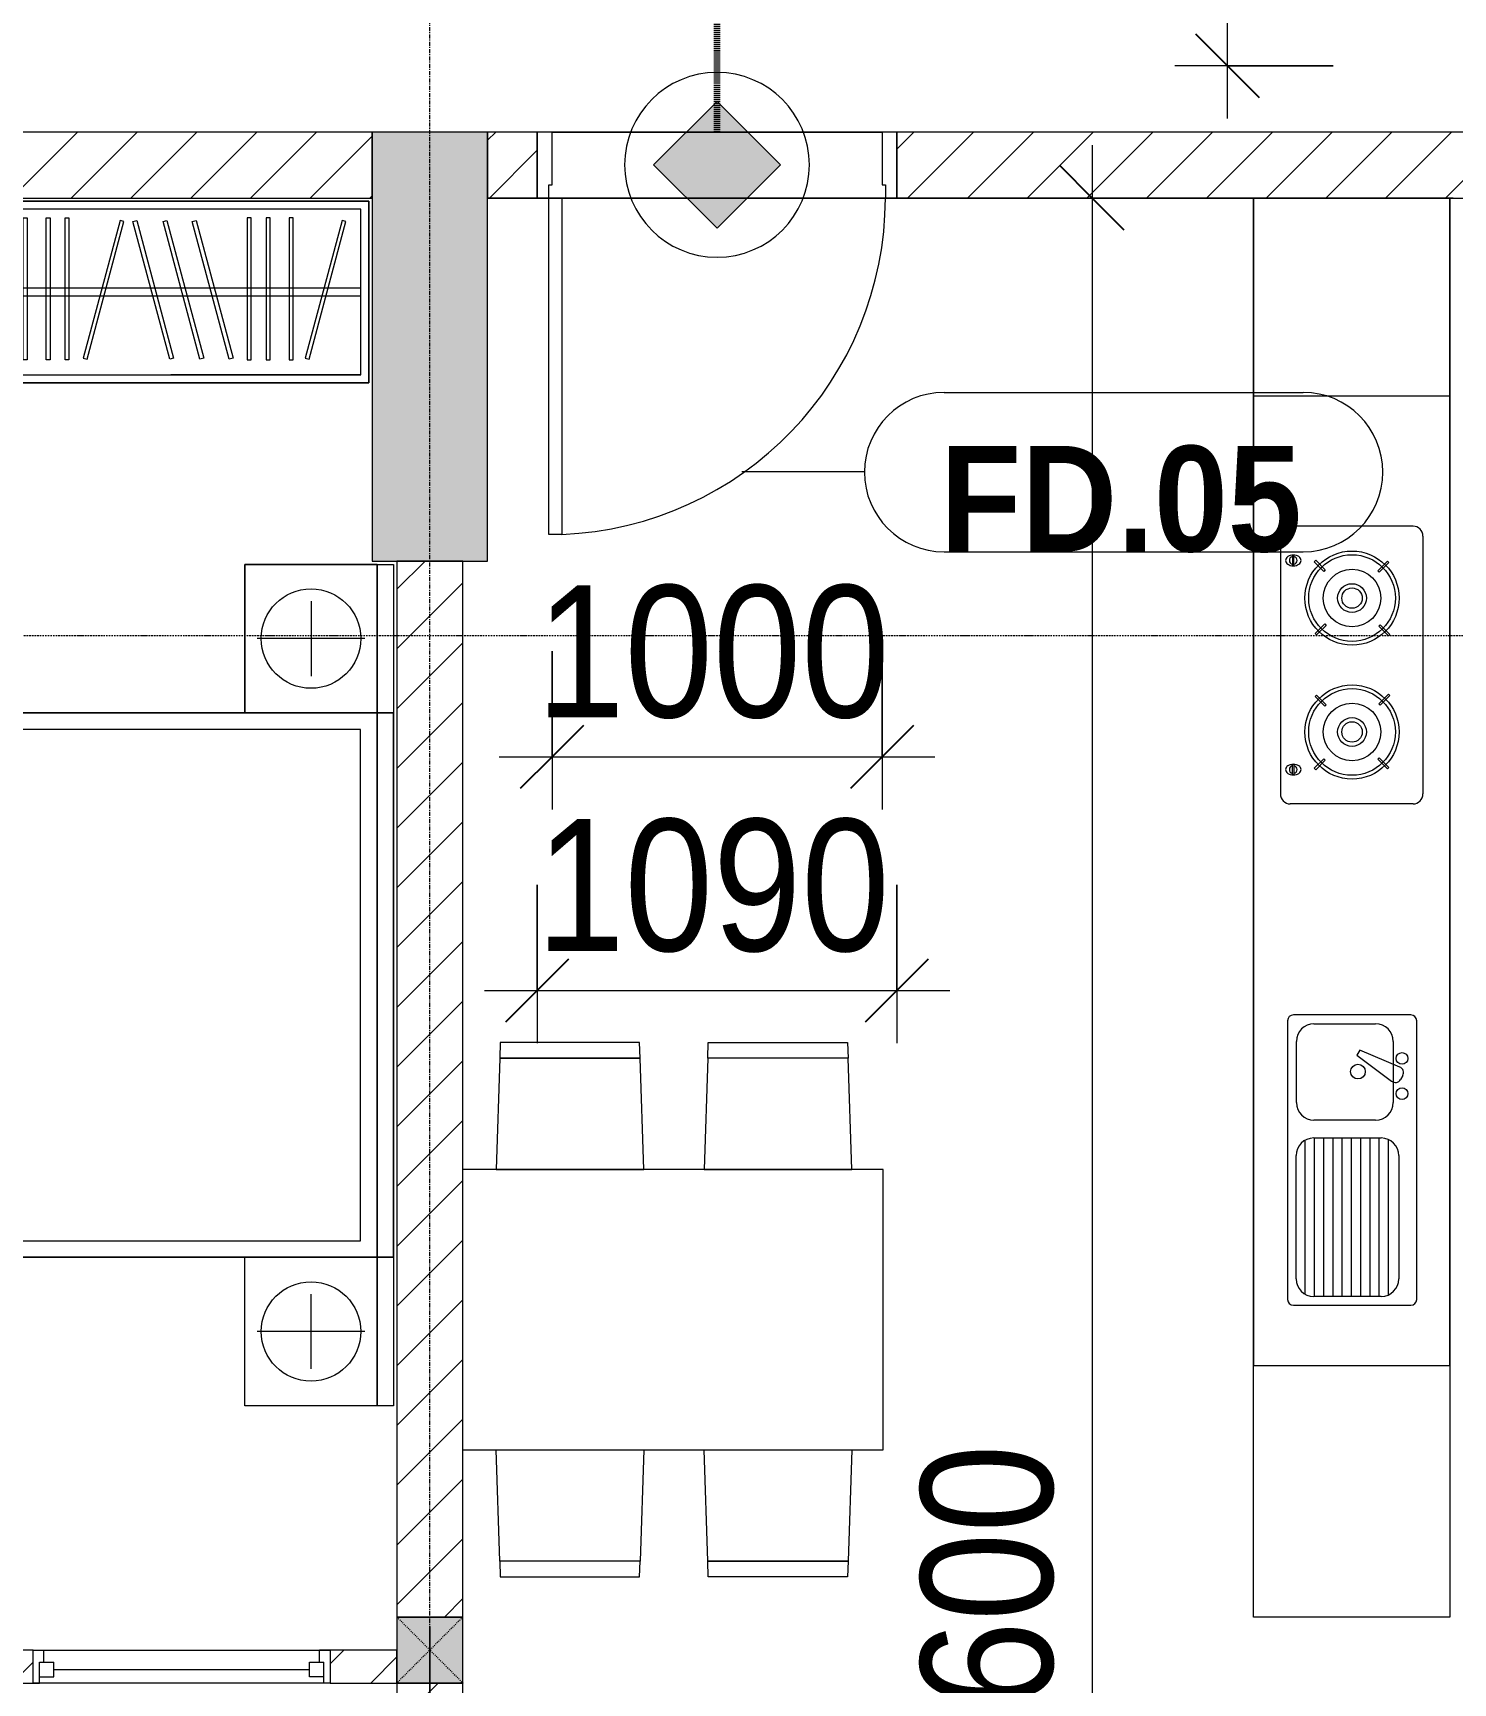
# Model space of a CAD drawing. Header units: millimetres. Extents: x 962 to 239635, y -15958 to 82755.
# Drawn here: x 160501 to 164803, y 28837 to 33837 of the extents above; entities that cross this region are included whole.
import ezdxf

# ---------------------------------------------------------------- set-up
doc = ezdxf.new("R2010")
doc.units = ezdxf.units.MM
for name, pattern in [('1 NÉT CALL OUT', [6, 3, -3]), ('Dash', [6, 3, -3]), ('Dash Dot 3_16_', [7.9375, 4.7625, -1.5875, 0, -1.5875]), ('Grid Line', [22.225, 12.7, -3.175, 3.175, -3.175])]:
    doc.linetypes.add(name, pattern=pattern)
for name, color, linetype, lineweight in [('0-1', 7, 'Continuous', 5), ('A-ANNO-DIMS', 211, 'Continuous', 9), ('A-ANNO-DIMS-160', 211, 'Continuous', 9), ('A-ANNO-NOTE', 131, 'Continuous', 9), ('A-DETL-3', 90, '1 NÉT CALL OUT', 100), ('A-DETL-GENF-2', 1, 'Continuous', 9), ('A-DOOR-4', 1, 'Continuous', 9), ('A-DOOR-FRAM-1', 1, 'Continuous', 9), ('A-DOOR-IDEN', 31, 'Continuous', 9), ('A-FLOR-2', 9, 'Continuous', 9), ('A-GLAZ-1', 254, 'Continuous', 9), ('A-GLAZ-2', 9, 'Continuous', 9), ('A-WALL', 113, 'Continuous', 9), ('A-WALL-1', 253, 'Continuous', 18), ('A-WALL-2', 9, 'Continuous', 9), ('A-WALL-3', 113, 'Continuous', 18), ('A-WALL-PATT-1', 10, 'Continuous', 9), ('A-WALL-PATT-2', 111, 'Continuous', 9), ('G-ANNO-SYMB-1', 111, 'Dash Dot 3_16_', 18), ('I-FURN', 30, 'Continuous', 9), ('I-FURN-1', 254, 'Continuous', 9), ('S-COLS', 52, 'Continuous', 9), ('S-COLS-1', 52, 'Continuous', 5), ('S-COLS-2', 7, 'Continuous', 18), ('S-COLS-5', 52, 'Dash', 9), ('S-COLS-6', 52, 'Continuous', 18), ('S-COLS-HDLN', 52, 'Dash', 9), ('S-GRID-1', 1, 'Grid Line', 9)]:
    doc.layers.add(name, color=color, linetype=linetype, lineweight=lineweight)
doc.styles.add('Arial_B_6', font='arialbd_0.ttf', dxfattribs={"width": 0.9, "height": 320})
doc.styles.add('UTM Avo', font='UTM Avo.ttf', dxfattribs={"width": 0.9, "height": 400})
doc.dimstyles.new('1_Dim_chi_tiet_2_5', dxfattribs={"dimscale": 304.8, "dimtxt": 399.720379, "dimasz": 0.629921, "dimexe": 0.524934, "dimexo": 0.0625, "dimgap": 0.052493, "dimtad": 1, "dimdec": 0, "dimrnd": 5, "dimzin": 0, "dimdsep": 46, "dimtxsty": 'UTM Avo', "dimblk1": 'OBLIQUE', "dimblk2": 'OBLIQUE', "dimsah": 1, "dimcen": 0.09, "dimdle": 0.524934, "dimazin": 0, "dimtfac": 1, "dimtdec": 4, "dimtix": 1, "dimtmove": 0, "dimatfit": 3, "dimfxl": 1.049869, "dimfxlon": 1, "dimtvp": 1, "dimtolj": 1, "dimtzin": 0, "dimarcsym": 2})
doc.dimstyles.new('1_Dim_chi_tiet_2_5_1', dxfattribs={"dimscale": 304.8, "dimtxt": 399.720379, "dimasz": 0.629921, "dimexe": 0.524934, "dimexo": 0.0625, "dimgap": 0.052493, "dimtad": 1, "dimdec": 0, "dimrnd": 5, "dimzin": 0, "dimdsep": 46, "dimtxsty": 'UTM Avo', "dimblk1": 'OBLIQUE', "dimblk2": 'OBLIQUE', "dimsah": 1, "dimcen": 0.09, "dimdle": 0.524934, "dimazin": 0, "dimtfac": 1, "dimtdec": 4, "dimtix": 1, "dimtmove": 0, "dimatfit": 3, "dimfxl": 1.049869, "dimfxlon": 1, "dimtvp": 1, "dimtolj": 1, "dimtzin": 0, "dimarcsym": 2})
pattern_1 = [(45, (61750.9, 0), (-90.50967, 90.50967), [])]

# ---------------------------------------------------------------- blocks, each defined once
blk = doc.blocks.new('NCV_TKTC_KET CAU_rvt-1-TKCS_MB TẦNG 2')
at = {"layer": 'S-COLS-1'}
blk.add_hatch(color=256, dxfattribs=at).paths.add_polyline_path([(100127.6, 32236.9), (100127.6, 33536.9), (99777.6, 33536.9), (99777.6, 32236.9)])
at = {"layer": 'S-COLS-2'}
for p, q in [((100127.6, 33536.9), (99777.6, 33536.9)), ((99777.6, 33536.9), (99777.6, 32236.9)), ((100127.6, 32236.9), (100127.6, 33536.9)), ((99777.6, 32236.9), (100127.6, 32236.9))]:
    blk.add_line(p, q, dxfattribs=at)
blk = doc.blocks.new('HE BEP A - HE BEP A-901195-TKCS_MB TẦNG 2')
at = {"layer": 'I-FURN'}
for p, q in [((3.5, -11), (765.9, -11)), ((3.5, -605.3), (3.5, -11)), ((765.9, -11), (765.9, -605.3)), ((765.9, -11), (765.9, -605.3)), ((4303.5, -11), (765.9, -11)), ((3703.5, -605.3), (3703.5, -11)), ((3279.1, -92.2), (2497.5, -92.2)), ((948.4, -131.7), (948.4, -487.8)), ((1810.5, -114.2), (965.9, -114.2)), ((1028.4, -139.9), (1401.8, -139.9)), ((1562.5, -140.8), (1747.9, -140.8)), ((1828, -487.8), (1828, -131.7)), ((2467.5, -494.2), (2467.5, -122.2)), ((2555.1, -129.3), (2587.6, -129.3)), ((2555.1, -133.3), (2555.1, -129.3)), ((2587.6, -133.3), (2555.1, -133.3)), ((2587.6, -129.3), (2587.6, -133.3)), ((3189, -129.3), (3189, -133.3)), ((3221.5, -129.3), (3189, -129.3)), ((3189, -133.3), (3221.5, -133.3)), ((3221.5, -133.3), (3221.5, -129.3)), ((3309.1, -494.2), (3309.1, -122.2)), ((975, -397.7), (975, -193.3)), ((975, -195.9), (1455.1, -195.9)), ((981.5, -167.9), (1448.7, -167.9)), ((1455.1, -193.3), (1455.1, -397.7)), ((1509.1, -380.9), (1509.1, -194.2)), ((1801.3, -194.2), (1801.3, -380.9)), ((2575.3, -194.9), (2570.9, -199.3)), ((2570.9, -199.3), (2600, -228.4)), ((2604.4, -224), (2575.3, -194.9)), ((2792.8, -197.7), (2763.7, -226.8)), ((2797.2, -202), (2792.8, -197.7)), ((2979.4, -202), (2983.8, -197.7)), ((2983.8, -197.7), (3012.9, -226.8)), ((3172.2, -224), (3201.4, -194.9)), ((3205.8, -199.3), (3176.6, -228.4)), ((3201.4, -194.9), (3205.8, -199.3)), ((975, -223.9), (1455.1, -223.9)), ((2600, -228.4), (2604.4, -224)), ((2763.7, -226.8), (2768.1, -231.2)), ((2768.1, -231.2), (2797.2, -202)), ((3008.5, -231.2), (2979.4, -202)), ((3012.9, -226.8), (3008.5, -231.2)), ((3176.6, -228.4), (3172.2, -224)), ((975, -251.9), (1455.1, -251.9)), ((975, -279.9), (1455.1, -279.9)), ((975, -307.9), (1455.1, -307.9)), ((975, -335.9), (1455.1, -335.9)), ((1706.2, -324.4), (1627.3, -429.4)), ((1670.1, -454.1), (1721.6, -333.3)), ((1721.6, -333.3), (1706.2, -324.4)), ((975, -363.9), (1455.1, -363.9)), ((975, -391.9), (1455.1, -391.9)), ((2573.6, -416.8), (2602.8, -387.7)), ((2607.1, -392.1), (2578, -421.2)), ((2602.8, -387.7), (2607.1, -392.1)), ((2766.5, -394.9), (2770.8, -390.5)), ((2795.6, -424), (2766.5, -394.9)), ((2770.8, -390.5), (2800, -419.6)), ((3005.8, -390.5), (2976.7, -419.6)), ((2981.1, -424), (3010.2, -394.9)), ((3010.2, -394.9), (3005.8, -390.5)), ((3173.9, -387.7), (3169.5, -392.1)), ((3169.5, -392.1), (3198.6, -421.2)), ((3203, -416.8), (3173.9, -387.7)), ((979.9, -419.9), (1450.3, -419.9)), ((1747.9, -434.2), (1562.5, -434.2)), ((2578, -421.2), (2573.6, -416.8)), ((2800, -419.6), (2795.6, -424)), ((2976.7, -419.6), (2981.1, -424)), ((3198.6, -421.2), (3203, -416.8)), ((1401.8, -451.1), (1028.4, -451.1)), ((1644.6, -463.3), (1632.2, -456.1)), ((965.9, -505.3), (1810.5, -505.3)), ((3279.1, -524.2), (2497.5, -524.2)), ((765.9, -605.3), (3.5, -605.3)), ((765.9, -605.3), (4303.5, -605.3))]:
    blk.add_line(p, q, dxfattribs=at)
for centre, radius in [((2685.4, -309.4), 142.6), ((2685.4, -309.4), 131.3), ((3091.2, -309.4), 142.6), ((3091.2, -309.4), 131.3), ((2685.4, -309.4), 87.2), ((3091.2, -309.4), 87.2), ((2685.4, -309.4), 43.6), ((2685.4, -309.4), 30.9), ((3091.2, -309.4), 43.6), ((3091.2, -309.4), 30.9), ((1656.3, -327.5), 22.2), ((1589.4, -460.9), 17.8), ((1696.1, -460.9), 17.8)]:
    blk.add_circle(centre, radius, dxfattribs=at)
for centre, radius, start, end in [((2497.5, -122.2), 30, 90, 180), ((3279.1, -122.2), 30, 360, 90), ((965.9, -131.7), 17.5, 90, 180), ((1028.4, -193.3), 53.3, 90, 180), ((1401.8, -193.3), 53.3, 0, 90), ((1562.5, -194.2), 53.3, 90, 180), ((1747.9, -194.2), 53.3, 0, 90), ((1810.5, -131.7), 17.5, 0, 90), ((2588.6, -131.7), 33.5, 163.9419, 180), ((2588.6, -131.7), 33.5, 180, 196.0581), ((2580.1, -129.2), 24.7, 145.204, 163.9419), ((2580.1, -134.1), 24.7, 196.0581, 214.796), ((2571.3, -131.3), 11.6, 9.7177, 170.2823), ((2571.3, -131.3), 11.6, 189.9102, 350.0898), ((2574.8, -125.5), 18.1, 120.7976, 145.204), ((2574.8, -137.9), 18.1, 214.796, 239.2024), ((2571.4, -119.8), 11.5, 90, 120.7976), ((2571.4, -119.8), 11.5, 59.2024, 90), ((2568, -125.5), 18.1, 34.796, 59.2024), ((2568, -137.9), 18.1, 300.7976, 325.204), ((2562.6, -129.2), 24.7, 16.0581, 34.796), ((2562.6, -134.1), 24.7, 325.204, 343.9419), ((2554.1, -131.7), 33.5, 0, 16.0581), ((2554.1, -131.7), 33.5, 343.9419, 0), ((3222.5, -131.7), 33.5, 163.9419, 180), ((3222.5, -131.7), 33.5, 180, 196.0581), ((3214, -129.2), 24.7, 145.204, 163.9419), ((3214, -134.1), 24.7, 196.0581, 214.796), ((3208.7, -125.5), 18.1, 120.7976, 145.204), ((3208.7, -137.9), 18.1, 214.796, 239.2024), ((3205.3, -131.3), 11.6, 9.7177, 170.2823), ((3205.3, -131.3), 11.6, 189.9102, 350.0898), ((3205.3, -119.8), 11.5, 90, 120.7976), ((3205.3, -119.8), 11.5, 59.2024, 90), ((3201.9, -125.5), 18.1, 34.796, 59.2024), ((3201.9, -137.9), 18.1, 300.7976, 325.204), ((3196.5, -129.2), 24.7, 16.0581, 34.796), ((3196.5, -134.1), 24.7, 325.204, 343.9419), ((3188, -131.7), 33.5, 0, 16.0581), ((3188, -131.7), 33.5, 343.9419, 0), ((2571.4, -143.6), 11.5, 239.2024, 270), ((2571.4, -143.6), 11.5, 270, 300.7976), ((3205.3, -143.6), 11.5, 239.2024, 270), ((3205.3, -143.6), 11.5, 270, 300.7976), ((1028.4, -397.7), 53.3, 180, 270), ((1401.8, -397.7), 53.3, 270, 0), ((1562.5, -380.9), 53.3, 180, 270), ((1747.9, -380.9), 53.3, 270, 0), ((1641, -440.7), 17.8, 140.5382, 240.0479), ((965.9, -487.8), 17.5, 180, 270), ((1653.4, -447.9), 17.8, 240.0479, 339.4621), ((1810.5, -487.8), 17.5, 270, 0), ((2497.5, -494.2), 30, 180, 270), ((3279.1, -494.2), 30, 270, 0)]:
    blk.add_arc(centre, radius, start, end, dxfattribs=at)
at = {"layer": 'I-FURN-1'}
for p, q in [((3.5, -11), (4303.5, -11)), ((3.5, -605.3), (3.5, -11)), ((4303.5, -605.3), (3.5, -605.3))]:
    blk.add_line(p, q, dxfattribs=at)
blk = doc.blocks.new('RES_BAN AN 1 - RES_BAN AN 1-V6-TKCS_MB TẦNG 2')
at = {"layer": 'I-FURN-1'}
for p, q in [((-425, -1.8), (-425, -1275)), ((425, -1275), (425, -1.8)), ((-761.9, -113.5), (-809.6, -115.1)), ((-809.6, -115.1), (-809.6, -536.9)), ((-761.9, -113.5), (-425, -102.3)), ((-761.9, -538.5), (-761.9, -113.5)), ((-761.9, -538.5), (-761.9, -113.5)), ((-425, -102.3), (-425, -549.7)), ((425, -102.3), (425, -549.7)), ((761.9, -113.5), (425, -102.3)), ((761.9, -538.5), (761.9, -113.5)), ((761.9, -113.5), (761.9, -538.5)), ((809.6, -115.1), (761.9, -113.5)), ((809.6, -536.9), (809.6, -115.1)), ((-809.6, -536.9), (-761.9, -538.5)), ((-425, -549.7), (-761.9, -538.5)), ((425, -549.7), (761.9, -538.5)), ((761.9, -538.5), (809.6, -536.9)), ((-809.6, -745.3), (-761.9, -743.8)), ((-809.6, -1167.2), (-809.6, -745.3)), ((-761.9, -743.8), (-425, -732.5)), ((-761.9, -1168.8), (-761.9, -743.8)), ((-761.9, -743.8), (-761.9, -1168.8)), ((-425, -732.5), (-425, -1180)), ((425, -732.5), (425, -1180)), ((761.9, -743.8), (425, -732.5)), ((761.9, -743.8), (809.6, -745.3)), ((761.9, -1168.8), (761.9, -743.8)), ((761.9, -1168.8), (761.9, -743.8)), ((809.6, -745.3), (809.6, -1167.2)), ((-761.9, -1168.8), (-809.6, -1167.2)), ((-425, -1180), (-761.9, -1168.8)), ((425, -1180), (761.9, -1168.8)), ((809.6, -1167.2), (761.9, -1168.8)), ((-425, -1275), (425, -1275))]:
    blk.add_line(p, q, dxfattribs=at)
blk = doc.blocks.new('M_Fixed - 900 x 1400-901191-TKCS_MB TẦNG 2')
at = {"layer": 'A-GLAZ-2'}
for p, q in [((-450, 37), (-418, 37)), ((-431, -63), (-431, 0)), ((-431, 0), (-387, 0)), ((-418, 0), (-418, 37)), ((-387, -44), (-387, 0)), ((387, 0), (431, 0)), ((387, -44), (387, 0)), ((418, 0), (418, 37)), ((450, 37), (418, 37)), ((431, -63), (431, 0)), ((-431, -44), (-387, -44)), ((-387, -22), (387, -22)), ((431, -44), (387, -44)), ((-450, -63), (-431, -63)), ((448.9, -63), (431, -63))]:
    blk.add_line(p, q, dxfattribs=at)
blk = doc.blocks.new('GIUONG NGU-2TAB-1600x2000 - GIUONG NGU-2TAB-1600x2000-901192-TKCS_MB TẦNG 2')
at = {"layer": 'I-FURN-1'}
for p, q in [((569.6, 2050), (1997.1, 2050)), ((1997.1, 2050), (569.6, 2050)), ((1997.1, 2000), (569.6, 2000)), ((458.5, 50), (458.5, 1938.9)), ((458.5, 1938.9), (458.5, 50)), ((508.5, 1938.9), (508.5, 100)), ((2058.2, 100), (2058.2, 1938.9)), ((2108.2, 1938.9), (2108.2, 50)), ((2108.2, 50), (2108.2, 1938.9)), ((8.5, 50), (8.5, 450.3)), ((8.5, 450.3), (458.5, 450.3)), ((8.5, 450.3), (458.5, 450.3)), ((8.5, 50), (8.5, 450.3)), ((458.5, 450.3), (458.5, 50)), ((458.5, 450.3), (458.5, 50)), ((2108.2, 50), (2108.2, 450.3)), ((2108.2, 450.3), (2558.2, 450.3)), ((2108.2, 450.3), (2108.2, 50)), ((2558.2, 450.3), (2108.2, 450.3)), ((2558.2, 450.3), (2558.2, 50)), ((2558.2, 50), (2558.2, 450.3)), ((233.5, 86.8), (233.5, 413.5)), ((2333.2, 86.8), (2333.2, 413.5)), ((120.2, 250.2), (346.8, 250.2)), ((2446.5, 250.2), (2219.8, 250.2)), ((508.5, 100), (2058.2, 100)), ((458.5, 50), (8.5, 50)), ((8.5, 0), (8.5, 50)), ((8.5, 50), (458.5, 50)), ((458.5, 50), (8.5, 50)), ((2108.2, 50), (458.5, 50)), ((458.5, 50), (458.5, 0)), ((458.5, 0), (458.5, 50)), ((458.5, 50), (2108.2, 50)), ((458.5, 50), (2108.2, 50)), ((2558.2, 50), (2108.2, 50)), ((2108.2, 50), (2558.2, 50)), ((2108.2, 0), (2108.2, 50)), ((2108.2, 50), (2108.2, 0)), ((2108.2, 50), (2558.2, 50)), ((2558.2, 50), (2558.2, 0)), ((458.5, 0), (8.5, 0)), ((2108.2, 0), (458.5, 0)), ((458.5, 0), (2108.2, 0)), ((2558.2, 0), (2108.2, 0))]:
    blk.add_line(p, q, dxfattribs=at)
for centre in [(233.5, 250.2), (2333.2, 250.2)]:
    blk.add_circle(centre, 150.7, dxfattribs=at)
for centre, radius, start, end in [((569.6, 1938.9), 111.1, 90, 180), ((569.6, 1938.9), 111.1, 90, 180), ((1997.1, 1938.9), 111.1, 0, 90), ((1997.1, 1938.9), 111.1, 360, 90), ((569.6, 1938.9), 61.1, 90, 180), ((1997.1, 1938.9), 61.1, 360, 90)]:
    blk.add_arc(centre, radius, start, end, dxfattribs=at)
blk = doc.blocks.new('TU QUAN AO-SUITE ROOM_3 - TU QUAN AO-SUITE ROOM_3-901193-TKCS_MB TẦNG 2')
at = {"layer": 'I-FURN-1'}
for p, q in [((-550, 1500), (0, 1500)), ((-550, 0), (-550, 1500)), ((0, 1500), (-550, 1500)), ((-550, 1500), (-550, 0)), ((0, 1500), (0, 0)), ((0, 0), (0, 1500)), ((-24, 1476), (-526, 1476)), ((-526, 1476), (-526, 600)), ((-526, 1476), (-526, 24)), ((-287, 576), (-287, 1476)), ((-263, 576), (-263, 1476)), ((-24, 24), (-24, 1476)), ((-480.1, 1386.9), (-480.1, 1398.9)), ((-480.1, 1398.9), (-50.1, 1398.9)), ((-480.1, 1386.9), (-480.1, 1398.9)), ((-50.1, 1386.9), (-480.1, 1386.9)), ((-50.1, 1398.9), (-50.1, 1386.9)), ((-480.1, 1320.5), (-480.1, 1332.5)), ((-480.1, 1332.5), (-50.1, 1332.5)), ((-480.1, 1320.5), (-480.1, 1332.5)), ((-50.1, 1320.5), (-480.1, 1320.5)), ((-50.1, 1332.5), (-50.1, 1320.5)), ((-478.3, 1178.1), (-61.3, 1289.9)), ((-58.2, 1278.3), (-475.2, 1166.5)), ((-61.3, 1289.9), (-58.2, 1278.3)), ((-478.3, 1086.9), (-61.3, 1198.6)), ((-475.2, 1166.5), (-478.3, 1178.1)), ((-58.2, 1187.1), (-475.2, 1075.3)), ((-61.3, 1198.6), (-58.2, 1187.1)), ((-475.2, 1075.3), (-478.3, 1086.9)), ((-480.1, 1035.3), (-480.1, 1047.3)), ((-480.1, 1047.3), (-50.1, 1047.3)), ((-480.1, 1035.3), (-480.1, 1047.3)), ((-50.1, 1035.3), (-480.1, 1035.3)), ((-50.1, 1047.3), (-50.1, 1035.3)), ((-480.1, 965.8), (-480.1, 977.8)), ((-480.1, 977.8), (-50.1, 977.8)), ((-480.1, 965.8), (-480.1, 977.8)), ((-50.1, 965.8), (-480.1, 965.8)), ((-50.1, 977.8), (-50.1, 965.8)), ((-480.1, 908.6), (-480.1, 920.6)), ((-480.1, 920.6), (-50.1, 920.6)), ((-480.1, 908.6), (-480.1, 920.6)), ((-50.1, 908.6), (-480.1, 908.6)), ((-50.1, 920.6), (-50.1, 908.6)), ((-475.2, 865.5), (-478.3, 853.9)), ((-478.3, 853.9), (-61.3, 742.1)), ((-58.2, 753.7), (-475.2, 865.5)), ((-61.3, 742.1), (-58.2, 753.7)), ((-478.3, 603.1), (-61.3, 714.9)), ((-58.2, 703.3), (-475.2, 591.5)), ((-61.3, 714.9), (-58.2, 703.3)), ((-526, 24), (-526, 600)), ((-478.3, 511.9), (-61.3, 623.6)), ((-475.2, 591.5), (-478.3, 603.1)), ((-58.2, 612.1), (-475.2, 500.3)), ((-61.3, 623.6), (-58.2, 612.1)), ((-550, 24), (-550, 576)), ((-287, 24), (-287, 576)), ((-263, 24), (-263, 576)), ((-478.3, 423.1), (-61.3, 534.9)), ((-475.2, 500.3), (-478.3, 511.9)), ((-58.2, 523.3), (-475.2, 411.5)), ((-61.3, 534.9), (-58.2, 523.3)), ((-475.2, 411.5), (-478.3, 423.1)), ((-480.1, 368.4), (-480.1, 356.4)), ((-50.1, 368.4), (-480.1, 368.4)), ((-480.1, 356.4), (-50.1, 356.4)), ((-50.1, 356.4), (-50.1, 368.4)), ((-480.1, 311.2), (-480.1, 299.2)), ((-50.1, 311.2), (-480.1, 311.2)), ((-50.1, 299.2), (-50.1, 311.2)), ((-480.1, 299.2), (-50.1, 299.2)), ((-480.1, 241.7), (-480.1, 229.7)), ((-50.1, 241.7), (-480.1, 241.7)), ((-480.1, 229.7), (-50.1, 229.7)), ((-50.1, 229.7), (-50.1, 241.7)), ((-475.2, 192.7), (-478.3, 181.1)), ((-478.3, 181.1), (-61.3, 69.4)), ((-58.2, 80.9), (-475.2, 192.7)), ((-61.3, 69.4), (-58.2, 80.9)), ((-526, 24), (-24, 24)), ((0, 0), (-550, 0)), ((-550, 0), (0, 0))]:
    blk.add_line(p, q, dxfattribs=at)
blk = doc.blocks.new('NCV_TKTC_TANG 2_rvt-1-TKCS_MB TẦNG 2')
at = {"layer": 'A-WALL-PATT-1'}
h = blk.add_hatch(dxfattribs=at)
h.set_pattern_fill('FP_1', color=256, style=0, pattern_type=2)
h.set_pattern_definition([(45, (0, 0), (-90.50967, 90.50967), [])])
h.paths.add_polyline_path([(95850.9, 28836.9), (95850.9, 28936.9), (95052.6, 28936.9), (95052.6, 28836.9)])
h.paths.add_polyline_path([(97850.5, 28836.9), (98152.6, 28836.9), (98152.6, 28936.9), (97850.5, 28936.9)])
h.paths.add_polyline_path([(96650.9, 28836.9), (96950.5, 28836.9), (96950.5, 28936.9), (96650.9, 28936.9)])
h.paths.add_polyline_path([(98352.6, 28836.9), (98750.5, 28836.9), (98750.5, 28936.9), (98352.6, 28936.9), (98352.6, 28857)])
h.paths.add_polyline_path([(99650.5, 28836.9), (99852.6, 28836.9), (99852.6, 28936.9), (99650.5, 28936.9)])
at = {"layer": 'A-FLOR-2'}
for p, q in [((101322.6, 33536.9), (100322.6, 33536.9)), ((100312.6, 33336.9), (100127.6, 33336.9)), ((101332.6, 33336.9), (100312.6, 33336.9)), ((100312.6, 33336.9), (101332.6, 33336.9)), ((102448.2, 33336.9), (101332.6, 33336.9)), ((103042.6, 33336.9), (102448.2, 33336.9)), ((103052.6, 33336.9), (103042.6, 33336.9))]:
    blk.add_line(p, q, dxfattribs=at)
at = {"layer": 'A-WALL-1'}
for p, q in [((98750.5, 28936.9), (98352.6, 28936.9)), ((98750.5, 28836.9), (98750.5, 28936.9)), ((99852.6, 28936.9), (99650.5, 28936.9)), ((99650.5, 28936.9), (99650.5, 28836.9)), ((99852.6, 28836.9), (99852.6, 28936.9)), ((98352.6, 28836.9), (98750.5, 28836.9)), ((99650.5, 28836.9), (99852.6, 28836.9))]:
    blk.add_line(p, q, dxfattribs=at)
at = {"layer": 'A-WALL-2'}
for p, q in [((98750.5, 28936.9), (99650.5, 28936.9)), ((99650.5, 28836.9), (98750.5, 28836.9))]:
    blk.add_line(p, q, dxfattribs=at)
at = {"layer": 'A-GLAZ-1'}
blk.add_blockref('M_Fixed - 900 x 1400-901191-TKCS_MB TẦNG 2', (99200.5, 28899.9), dxfattribs=at)
at = {"layer": 'I-FURN-1'}
for name, p, rotation in [('TU QUAN AO-SUITE ROOM_3 - TU QUAN AO-SUITE ROOM_3-901193-TKCS_MB TẦNG 2', (99767.6, 33326.9), 90.00000000000001), ('HE BEP A - HE BEP A-901195-TKCS_MB TẦNG 2', (102437.2, 29033.4), 89.99999999999955), ('GIUONG NGU-2TAB-1600x2000 - GIUONG NGU-2TAB-1600x2000-901192-TKCS_MB TẦNG 2', (99842.6, 29668.6), 89.99999999999915), ('RES_BAN AN 1 - RES_BAN AN 1-V6-TKCS_MB TẦNG 2', (100050.8, 29968.2), 89.99999999999955)]:
    blk.add_blockref(name, p, dxfattribs=dict(at, rotation=rotation))
blk = doc.blocks.new('FD_05 - FD_05-1000x2200mm-835434-TKCS_MB TẦNG 2')
at = {"layer": 'A-DETL-GENF-2'}
for p, q in [((470, 100), (470, 1120)), ((470, 1120), (510, 1120)), ((510, 1120), (510, 100)), ((510, 100), (470, 100))]:
    blk.add_line(p, q, dxfattribs=at)
blk.add_arc((510, 100), 1020, 92.2475, 180, dxfattribs=at)
at = {"layer": 'A-DOOR-FRAM-1'}
for p, q in [((-510, 100), (-545, 100)), ((-545, 100), (-545, -100)), ((-510, 60), (-510, 100)), ((-500, 60), (-510, 60)), ((-500, -100), (-500, 60)), ((510, 60), (500, 60)), ((500, 60), (500, -100)), ((545, 100), (510, 100)), ((510, 100), (510, 60)), ((545, -100), (545, 100)), ((-545, -100), (-500, -100)), ((500, -100), (545, -100))]:
    blk.add_line(p, q, dxfattribs=at)
blk = doc.blocks.new('G1_SOF - BO TRU - 200x200-3052400-TKCS_MB TẦNG 2')
at = {"layer": 'S-COLS-HDLN'}
for p, q in [((-100, 100), (100, -100)), ((100, 100), (-100, -100))]:
    blk.add_line(p, q, dxfattribs=at)
blk = doc.blocks.new('DIMBLOCK66-TKCS_MB TẦNG 2')
at = {"layer": 'A-ANNO-DIMS-160'}
for p, q in [((153503.5, 29007.8), (153503.5, 28527.8)), ((153503.5, 28687.8), (153503.5, 29007.8)), ((161703.5, 29007.8), (161703.5, 28527.8)), ((161703.5, 28687.8), (161703.5, 29007.8)), ((153503.5, 28687.8), (161703.5, 28687.8))]:
    blk.add_line(p, q, dxfattribs=at)
at = {"layer": 'A-ANNO-DIMS-160', "lineweight": 25}
for p, q in [((153503.5, 28687.8), (153599.5, 28783.8)), ((161703.5, 28687.8), (161799.5, 28783.8)), ((153503.5, 28687.8), (153407.5, 28591.8)), ((161703.5, 28687.8), (161607.5, 28591.8))]:
    blk.add_line(p, q, dxfattribs=at)
at = {"layer": 'A-ANNO-DIMS-160', "color": 0, "insert": (157055.7, 29207.5), "char_height": 400, "width": 1314.636, "attachment_point": 1, "line_spacing_factor": 1.110334, "style": 'UTM Avo'}
blk.add_mtext('8200', dxfattribs=at)
blk = doc.blocks.new('_Oblique')
at = {"color": 0, "linetype": 'ByBlock', "lineweight": -2}
blk.add_line((-0.5, -0.5), (0.5, 0.5), dxfattribs=at)
blk = doc.blocks.new('DIMBLOCK67-TKCS_MB TẦNG 2')
at = {"layer": 'A-ANNO-DIMS-160'}
for p, q in [((161703.5, 29007.8), (161703.5, 28527.8)), ((161703.5, 28687.8), (161703.5, 29007.8)), ((169903.5, 29007.8), (169903.5, 28527.8)), ((169903.5, 28687.8), (169903.5, 29007.8)), ((161703.5, 28687.8), (169903.5, 28687.8))]:
    blk.add_line(p, q, dxfattribs=at)
at = {"layer": 'A-ANNO-DIMS-160', "lineweight": 25}
for p, q in [((161703.5, 28687.8), (161799.5, 28783.8)), ((169903.5, 28687.8), (169999.5, 28783.8)), ((161703.5, 28687.8), (161607.5, 28591.8)), ((169903.5, 28687.8), (169807.5, 28591.8))]:
    blk.add_line(p, q, dxfattribs=at)
at = {"layer": 'A-ANNO-DIMS-160', "color": 0, "insert": (165255.7, 29207.5), "char_height": 400, "width": 1314.636, "attachment_point": 1, "line_spacing_factor": 1.110334, "style": 'UTM Avo'}
blk.add_mtext('8200', dxfattribs=at)
blk = doc.blocks.new('HDNDCT_GHI CHÚ CỬA CHỐNG CHÁY EI30 - HDNDCT_GHI CHÚ CỬA CHỐNG CHÁY EI30-2461928-TKCS_MB TẦNG 2')
at = {"layer": 'A-ANNO-NOTE'}
blk.add_hatch(color=256, dxfattribs=at).paths.add_polyline_path([(-1.2, 0), (0, 1.2), (1.2, 0), (0, -1.2)])
for p, q in [((0, 1.2), (-1.2, 0)), ((1.2, 0), (0, 1.2)), ((-1.2, 0), (0, -1.2)), ((0, -1.2), (1.2, 0))]:
    blk.add_line(p, q, dxfattribs=at)
for start, end in [(360, 180), (180, 360)]:
    blk.add_arc((0, 0), 1.75, start, end, dxfattribs=at)
blk = doc.blocks.new('DIMBLOCK127-TKCS_MB TẦNG 2')
at = {"layer": 'A-ANNO-DIMS-160'}
for p, q in [((162028.5, 31255.6), (162028.5, 30775.6)), ((162028.5, 30935.6), (162028.5, 31255.6)), ((163118.5, 31255.6), (163118.5, 30775.6)), ((163118.5, 30935.6), (163118.5, 31255.6)), ((161868.5, 30935.6), (163278.5, 30935.6))]:
    blk.add_line(p, q, dxfattribs=at)
at = {"layer": 'A-ANNO-DIMS-160', "lineweight": 25}
for p, q in [((162028.5, 30935.6), (162124.5, 31031.6)), ((163118.5, 30935.6), (163214.5, 31031.6)), ((162028.5, 30935.6), (161932.5, 30839.6)), ((163118.5, 30935.6), (163022.5, 30839.6))]:
    blk.add_line(p, q, dxfattribs=at)
at = {"layer": 'A-ANNO-DIMS-160', "color": 0, "insert": (162025.7, 31455.2), "char_height": 400, "width": 1314.636, "attachment_point": 1, "line_spacing_factor": 1.110334, "style": 'UTM Avo'}
blk.add_mtext('1090', dxfattribs=at)
blk = doc.blocks.new('DIMBLOCK149-TKCS_MB TẦNG 2')
at = {"layer": 'A-ANNO-DIMS-160'}
for p, q in [((162073.5, 31963.9), (162073.5, 31483.9)), ((162073.5, 31643.9), (162073.5, 31963.9)), ((163073.5, 31963.9), (163073.5, 31483.9)), ((163073.5, 31643.9), (163073.5, 31963.9)), ((161913.5, 31643.9), (163233.5, 31643.9))]:
    blk.add_line(p, q, dxfattribs=at)
at = {"layer": 'A-ANNO-DIMS-160', "lineweight": 25}
for p, q in [((162073.5, 31643.9), (162169.5, 31739.9)), ((163073.5, 31643.9), (163169.5, 31739.9)), ((162073.5, 31643.9), (161977.5, 31547.9)), ((163073.5, 31643.9), (162977.5, 31547.9))]:
    blk.add_line(p, q, dxfattribs=at)
at = {"layer": 'A-ANNO-DIMS-160', "color": 0, "insert": (162025.7, 32163.5), "char_height": 400, "width": 1314.636, "attachment_point": 1, "line_spacing_factor": 1.110334, "style": 'UTM Avo'}
blk.add_mtext('1000', dxfattribs=at)
blk = doc.blocks.new('STN_Door Tag - STN_Door Tag-1788670-TKCS_MB TẦNG 2')
at = {"layer": 'A-DOOR-IDEN'}
for p, q in [((-3.37, 1.495), (3.431, 1.495)), ((-3.37, -1.524), (3.431, -1.524))]:
    blk.add_line(p, q, dxfattribs=at)
for centre, start, end in [((-3.37, -0.015), 90, 270), ((3.431, -0.015), 270, 90)]:
    blk.add_arc(centre, 1.509, start, end, dxfattribs=at)
blk = doc.blocks.new('DIMBLOCK159-TKCS_MB TẦNG 2')
at = {"layer": 'A-ANNO-DIMS-160'}
for p, q in [((164120.4, 33577.4), (164120.4, 35497.4)), ((164440.4, 35337.4), (163960.4, 35337.4)), ((164120.4, 35337.4), (164440.4, 35337.4)), ((164440.4, 33737.4), (163960.4, 33737.4)), ((164120.4, 33737.4), (164440.4, 33737.4))]:
    blk.add_line(p, q, dxfattribs=at)
at = {"layer": 'A-ANNO-DIMS-160', "lineweight": 25}
for p, q in [((164120.4, 35337.4), (164024.4, 35433.4)), ((164120.4, 35337.4), (164216.4, 35241.4)), ((164120.4, 33737.4), (164024.4, 33833.4)), ((164120.4, 33737.4), (164216.4, 33641.4))]:
    blk.add_line(p, q, dxfattribs=at)
at = {"layer": 'A-ANNO-DIMS-160', "color": 0, "insert": (163600.8, 33989.6), "char_height": 400, "width": 1314.636, "attachment_point": 1, "rotation": 90, "line_spacing_factor": 1.110334, "style": 'UTM Avo'}
blk.add_mtext('1600', dxfattribs=at)
blk = doc.blocks.new('DIMBLOCK291-TKCS_MB TẦNG 2')
at = {"layer": 'A-ANNO-DIMS-160'}
for p, q in [((163710, 33496.9), (163710, 24576.9)), ((164030, 33336.9), (163550, 33336.9)), ((163710, 33336.9), (164030, 33336.9)), ((164030, 24736.9), (163550, 24736.9)), ((163710, 24736.9), (164030, 24736.9))]:
    blk.add_line(p, q, dxfattribs=at)
at = {"layer": 'A-ANNO-DIMS-160', "lineweight": 25}
for p, q in [((163710, 33336.9), (163614, 33432.9)), ((163710, 33336.9), (163806, 33240.9)), ((163710, 24736.9), (163614, 24832.9)), ((163710, 24736.9), (163806, 24640.9))]:
    blk.add_line(p, q, dxfattribs=at)
at = {"layer": 'A-ANNO-DIMS-160', "color": 0, "insert": (163190.4, 28489.2), "char_height": 400, "width": 1314.636, "attachment_point": 1, "rotation": 90, "line_spacing_factor": 1.110334, "style": 'UTM Avo'}
blk.add_mtext('8600', dxfattribs=at)

msp = doc.modelspace()

# ---------------------------------------------------------------- hatches: boundary and pattern name
at = {"layer": 'A-WALL-PATT-2'}
h = msp.add_hatch(dxfattribs=at)
h.set_pattern_fill('FP_1', color=256, style=0, pattern_type=2)
h.set_pattern_definition(pattern_1)
h.paths.add_polyline_path([(161528.5, 33336.9), (161528.5, 33536.9), (156803.3, 33536.9), (156803.3, 33336.9), (161391.4, 33336.9)])
h.paths.add_polyline_path([(154918.5, 33336.9), (156603.3, 33336.9), (156603.3, 33536.9), (154918.5, 33536.9)])
h.paths.add_polyline_path([(153678.5, 33336.9), (153828.5, 33336.9), (153828.5, 33536.9), (153678.5, 33536.9)])
h = msp.add_hatch(dxfattribs=at)
h.set_pattern_fill('FP_1', color=256, style=0, pattern_type=2)
h.set_pattern_definition(pattern_1)
h.paths.add_polyline_path([(169728.5, 33336.9), (169728.5, 33536.9), (166163.5, 33536.9), (166163.5, 33336.9), (167839.7, 33336.9)])
h.paths.add_polyline_path([(165963.5, 33336.9), (165963.5, 33536.9), (163118.5, 33536.9), (163118.5, 33336.9), (164615.5, 33336.9)])
h.paths.add_polyline_path([(162028.5, 33336.9), (162028.5, 33536.9), (161878.5, 33536.9), (161878.5, 33336.9)])
h = msp.add_hatch(dxfattribs=at)
h.set_pattern_fill('FP_1', color=256, style=0, pattern_type=2)
h.set_pattern_definition(pattern_1)
h.paths.add_polyline_path([(161803.5, 25436.9), (161803.5, 28836.9), (161603.5, 28836.9), (161603.5, 25436.9)])
h.paths.add_polyline_path([(161803.5, 29036.9), (161803.5, 32236.9), (161603.5, 32236.9), (161603.5, 29036.9)])
at = {"layer": 'S-COLS-1'}
msp.add_hatch(color=256, dxfattribs=at).paths.add_polyline_path([(161803.5, 28836.9), (161803.5, 29036.9), (161603.5, 29036.9), (161603.5, 28836.9)])

# ---------------------------------------------------------------- linework, layer by layer
at = {"layer": 'A-DETL-3'}
msp.add_line((162573.5, 33537.4), (162573.5, 34537.4), dxfattribs=at)
at = {"layer": 'A-DOOR-IDEN'}
msp.add_line((162648.5, 32508.2), (163020, 32508.2), dxfattribs=at)
at = {"layer": 'A-WALL'}
for p, q in [((162073.5, 33536.9), (163073.5, 33536.9)), ((163083.5, 33336.9), (162063.5, 33336.9)), ((161603.5, 29036.9), (161803.5, 29036.9)), ((161803.5, 28836.9), (161603.5, 28836.9))]:
    msp.add_line(p, q, dxfattribs=at)
at = {"layer": 'A-WALL-3'}
for p, q in [((161528.5, 33536.9), (156803.3, 33536.9)), ((161528.5, 33336.9), (161528.5, 33536.9)), ((162028.5, 33536.9), (161878.5, 33536.9)), ((161878.5, 33536.9), (161878.5, 33336.9)), ((162028.5, 33336.9), (162028.5, 33536.9)), ((165963.5, 33536.9), (163118.5, 33536.9)), ((163118.5, 33536.9), (163118.5, 33336.9)), ((156803.3, 33336.9), (161528.5, 33336.9)), ((161878.5, 33336.9), (162028.5, 33336.9)), ((163118.5, 33336.9), (165963.5, 33336.9)), ((161603.5, 32236.9), (161603.5, 29036.9)), ((161803.5, 32236.9), (161603.5, 32236.9)), ((161803.5, 29036.9), (161803.5, 32236.9)), ((161603.5, 28836.9), (161603.5, 25436.9)), ((161803.5, 25436.9), (161803.5, 28836.9))]:
    msp.add_line(p, q, dxfattribs=at)
at = {"layer": 'G-ANNO-SYMB-1'}
msp.add_line((90498.7, 32011.5), (196677.7, 32011.5), dxfattribs=at)
at = {"layer": 'S-COLS'}
for p, q in [((161803.5, 29036.9), (161603.5, 29036.9)), ((161603.5, 28836.9), (161803.5, 28836.9))]:
    msp.add_line(p, q, dxfattribs=at)
at = {"layer": 'S-COLS-6'}
for p, q in [((161603.5, 29036.9), (161603.5, 28836.9)), ((161803.5, 28836.9), (161803.5, 29036.9))]:
    msp.add_line(p, q, dxfattribs=at)
at = {"layer": 'S-GRID-1'}
for p, q in [((161703.5, 19351.6), (161703.5, 76542.3)), ((189415.6, 33536.9), (96253.4, 33536.9))]:
    msp.add_line(p, q, dxfattribs=at)

# ---------------------------------------------------------------- block references
at = {"layer": '0-1'}
for name in ['NCV_TKTC_KET CAU_rvt-1-TKCS_MB TẦNG 2', 'NCV_TKTC_TANG 2_rvt-1-TKCS_MB TẦNG 2']:
    msp.add_blockref(name, (61750.9, 0), dxfattribs=at)
at = {"layer": 'A-ANNO-NOTE', "xscale": 160, "yscale": 160, "zscale": 160}
msp.add_blockref('HDNDCT_GHI CHÚ CỬA CHỐNG CHÁY EI30 - HDNDCT_GHI CHÚ CỬA CHỐNG CHÁY EI30-2461928-TKCS_MB TẦNG 2', (162573.5, 33437.4), dxfattribs=at)
at = {"layer": 'A-DOOR-4', "rotation": 180}
msp.add_blockref('FD_05 - FD_05-1000x2200mm-835434-TKCS_MB TẦNG 2', (162573.5, 33436.9), dxfattribs=at)
at = {"layer": 'A-DOOR-IDEN', "xscale": 159.9999999999999, "yscale": 159.9999999999999, "zscale": 159.9999999999999}
msp.add_blockref('STN_Door Tag - STN_Door Tag-1788670-TKCS_MB TẦNG 2', (163800.7, 32508.8), dxfattribs=at)
at = {"layer": 'S-COLS-5'}
msp.add_blockref('G1_SOF - BO TRU - 200x200-3052400-TKCS_MB TẦNG 2', (161703.5, 28936.9), dxfattribs=at)

# ---------------------------------------------------------------- texts
at = {"layer": 'A-DOOR-IDEN', "insert": (163797.4, 32423.5), "char_height": 320, "width": 1124.64, "attachment_point": 5, "line_spacing_factor": 0.936439, "style": 'Arial_B_6'}
msp.add_mtext('\\pt7.2,14.4,21.6,28.8,36,43.2,50.4,57.6,64.8,72,79.2,86.4,93.6,100.8,108,115.2,122.4,129.6,136.8,144,151.2,158.4,165.6,172.8,180,187.2,194.4,201.6,208.8,216,223.2,230.4;FD.05', dxfattribs=at)

# ---------------------------------------------------------------- dimensions: what is measured, and where the dimension line sits
at = {"layer": 'A-ANNO-DIMS'}
for base, p1, p2, dimstyle, override, picture, middle in [((164120.4, 35337.4), (164440.4, 33737.4), (164440.4, 35337.4), '1_Dim_chi_tiet_2_5', {"dimpost": '<>', "dimfxl": 1600}, 'DIMBLOCK159-TKCS_MB TẦNG 2', (163897.5, 34537.4)), ((163710, 24736.9), (164030, 33336.9), (164030, 24736.9), '1_Dim_chi_tiet_2_5_1', {"dimpost": '<>', "dimfxl": 8600}, 'DIMBLOCK291-TKCS_MB TẦNG 2', (163487, 29036.9))]:
    dim = msp.add_linear_dim(base=base, p1=p1, p2=p2, angle=90, dimstyle=dimstyle, override=override, dxfattribs=at)
    dim.commit()
    dim.dimension.update_dxf_attribs({"geometry": picture, "text_midpoint": middle})
for base, p1, p2, override, picture, middle in [((163073.5, 31643.9), (162073.5, 31963.9), (163073.5, 31963.9), {"dimpost": '<>', "dimfxl": 1000}, 'DIMBLOCK149-TKCS_MB TẦNG 2', (162573.5, 31866.9)), ((163118.5, 30935.6), (162028.5, 31255.6), (163118.5, 31255.6), {"dimpost": '<>', "dimfxl": 1090}, 'DIMBLOCK127-TKCS_MB TẦNG 2', (162573.5, 31158.6)), ((161703.5, 28687.8), (153503.5, 29007.8), (161703.5, 29007.8), {"dimpost": '<>', "dimfxl": 8200}, 'DIMBLOCK66-TKCS_MB TẦNG 2', (157603.5, 28910.8)), ((169903.5, 28687.8), (161703.5, 29007.8), (169903.5, 29007.8), {"dimpost": '<>', "dimfxl": 8200}, 'DIMBLOCK67-TKCS_MB TẦNG 2', (165803.5, 28910.8))]:
    dim = msp.add_linear_dim(base=base, p1=p1, p2=p2, dimstyle='1_Dim_chi_tiet_2_5', override=override, dxfattribs=at)
    dim.commit()
    dim.dimension.update_dxf_attribs({"geometry": picture, "text_midpoint": middle})

doc.saveas('drawing.dxf')
